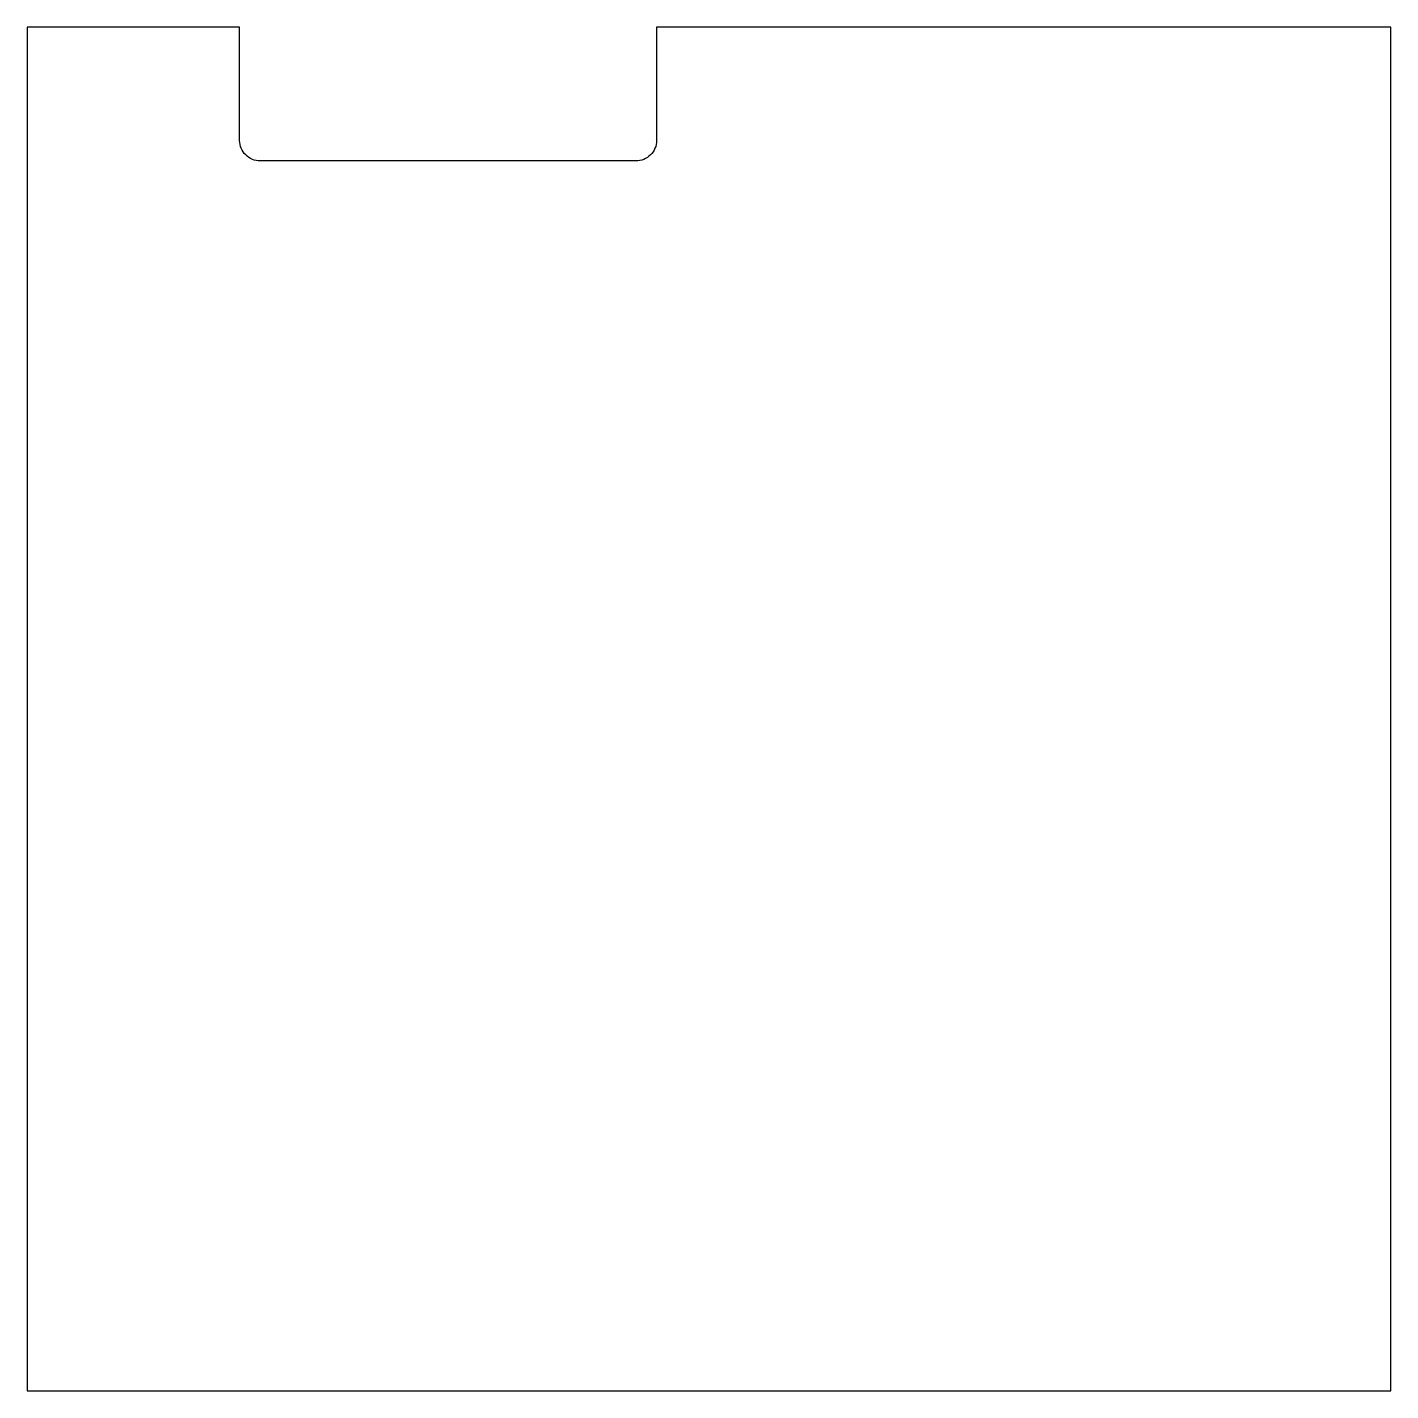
# Model space of a CAD drawing. Header units: millimetres. Extents: x -33 to 33, y -33 to 33.
import ezdxf

# ---------------------------------------------------------------- set-up
doc = ezdxf.new("R2010")
doc.units = ezdxf.units.MM

msp = doc.modelspace()

# ---------------------------------------------------------------- linework, layer by layer
msp.add_lwpolyline([(33.02, 33.02), (-2.54, 33.02), (-2.54, 27.543, -0.414214), (-3.54, 26.543), (-21.733, 26.543, -0.414214), (-22.733, 27.543), (-22.733, 33.02), (-33.02, 33.02), (-33.02, -33.02), (33.02, -33.02)], format="xyb", close=True)

doc.saveas('drawing.dxf')
